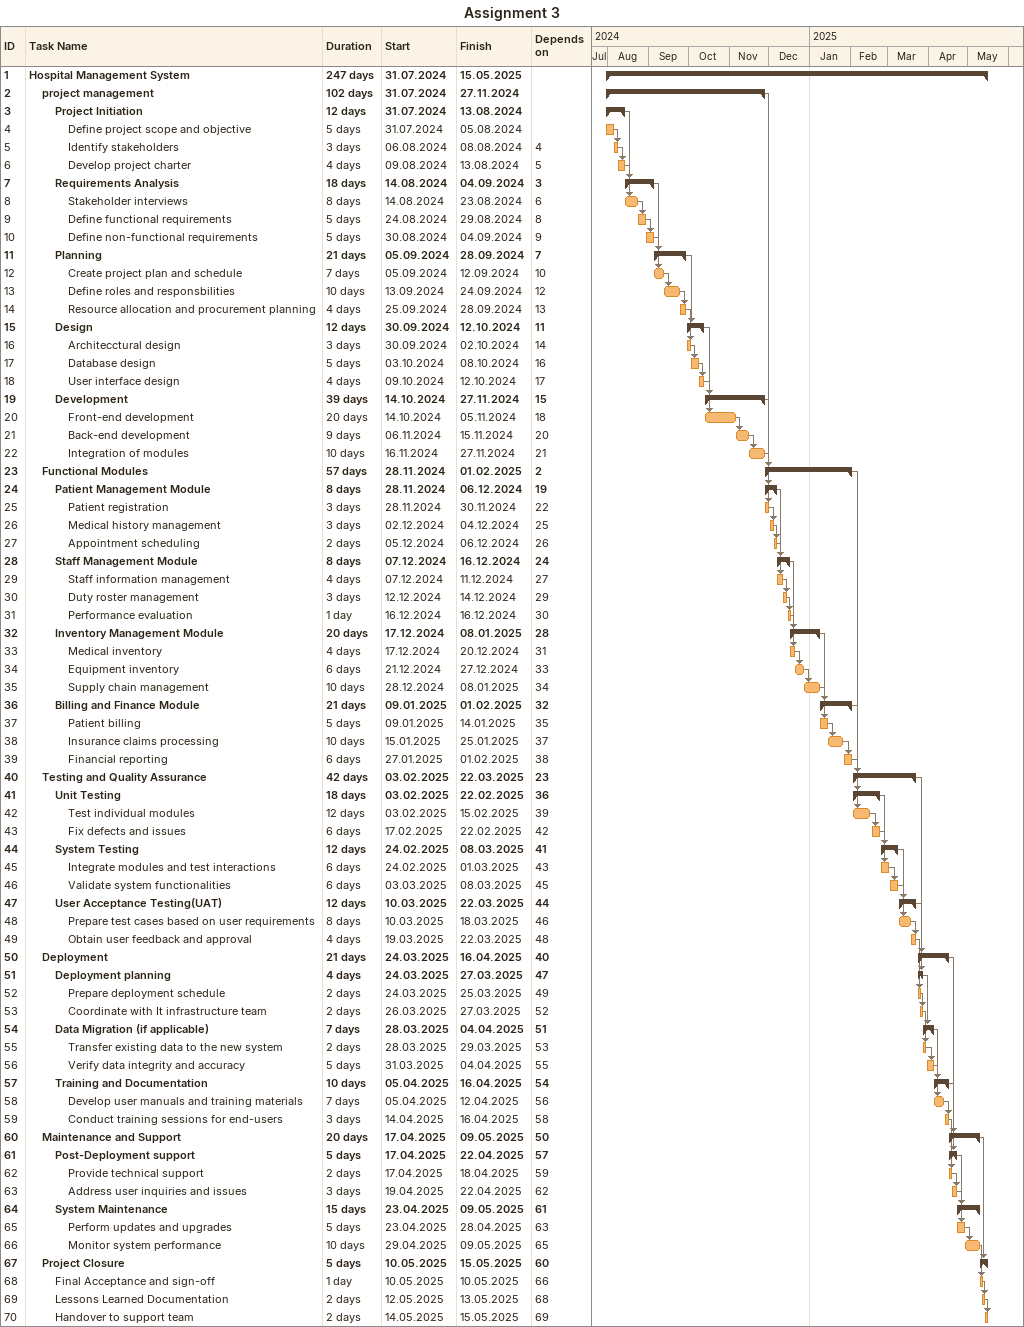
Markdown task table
Assignment 3

| ID | Level | Task | Duration | Start | Finish | Predecessors |
|---|---|---|---|---|---|---|
| 1 | 1 | **Hospital Management System** | 247d | 2024-07-31 | 2025-05-15 |  |
| 2 | 2 | **project management** | 102d | 2024-07-31 | 2024-11-27 |  |
| 3 | 3 | **Project Initiation** | 12d | 2024-07-31 | 2024-08-13 |  |
| 4 | 4 | Define project scope and objective | 5d | 2024-07-31 | 2024-08-05 |  |
| 5 | 4 | Identify stakeholders | 3d | 2024-08-06 | 2024-08-08 | 4 |
| 6 | 4 | Develop project charter | 4d | 2024-08-09 | 2024-08-13 | 5 |
| 7 | 3 | **Requirements Analysis** | 18d | 2024-08-14 | 2024-09-04 | 3 |
| 8 | 4 | Stakeholder interviews | 8d | 2024-08-14 | 2024-08-23 | 6 |
| 9 | 4 | Define functional requirements | 5d | 2024-08-24 | 2024-08-29 | 8 |
| 10 | 4 | Define non-functional requirements | 5d | 2024-08-30 | 2024-09-04 | 9 |
| 11 | 3 | **Planning** | 21d | 2024-09-05 | 2024-09-28 | 7 |
| 12 | 4 | Create project plan and schedule | 7d | 2024-09-05 | 2024-09-12 | 10 |
| 13 | 4 | Define roles and responsbilities | 10d | 2024-09-13 | 2024-09-24 | 12 |
| 14 | 4 | Resource allocation and procurement planning | 4d | 2024-09-25 | 2024-09-28 | 13 |
| 15 | 3 | **Design** | 12d | 2024-09-30 | 2024-10-12 | 11 |
| 16 | 4 | Architecctural design | 3d | 2024-09-30 | 2024-10-02 | 14 |
| 17 | 4 | Database design | 5d | 2024-10-03 | 2024-10-08 | 16 |
| 18 | 4 | User interface design | 4d | 2024-10-09 | 2024-10-12 | 17 |
| 19 | 3 | **Development** | 39d | 2024-10-14 | 2024-11-27 | 15 |
| 20 | 4 | Front-end development | 20d | 2024-10-14 | 2024-11-05 | 18 |
| 21 | 4 | Back-end development | 9d | 2024-11-06 | 2024-11-15 | 20 |
| 22 | 4 | Integration of modules | 10d | 2024-11-16 | 2024-11-27 | 21 |
| 23 | 2 | **Functional Modules** | 57d | 2024-11-28 | 2025-02-01 | 2 |
| 24 | 3 | **Patient Management Module** | 8d | 2024-11-28 | 2024-12-06 | 19 |
| 25 | 4 | Patient registration | 3d | 2024-11-28 | 2024-11-30 | 22 |
| 26 | 4 | Medical history management | 3d | 2024-12-02 | 2024-12-04 | 25 |
| 27 | 4 | Appointment scheduling | 2d | 2024-12-05 | 2024-12-06 | 26 |
| 28 | 3 | **Staff Management Module** | 8d | 2024-12-07 | 2024-12-16 | 24 |
| 29 | 4 | Staff information management | 4d | 2024-12-07 | 2024-12-11 | 27 |
| 30 | 4 | Duty roster management | 3d | 2024-12-12 | 2024-12-14 | 29 |
| 31 | 4 | Performance evaluation | 1d | 2024-12-16 | 2024-12-16 | 30 |
| 32 | 3 | **Inventory Management Module** | 20d | 2024-12-17 | 2025-01-08 | 28 |
| 33 | 4 | Medical inventory | 4d | 2024-12-17 | 2024-12-20 | 31 |
| 34 | 4 | Equipment inventory | 6d | 2024-12-21 | 2024-12-27 | 33 |
| 35 | 4 | Supply chain management | 10d | 2024-12-28 | 2025-01-08 | 34 |
| 36 | 3 | **Billing and Finance Module** | 21d | 2025-01-09 | 2025-02-01 | 32 |
| 37 | 4 | Patient billing | 5d | 2025-01-09 | 2025-01-14 | 35 |
| 38 | 4 | Insurance claims processing | 10d | 2025-01-15 | 2025-01-25 | 37 |
| 39 | 4 | Financial reporting | 6d | 2025-01-27 | 2025-02-01 | 38 |
| 40 | 2 | **Testing and Quality Assurance** | 42d | 2025-02-03 | 2025-03-22 | 23 |
| 41 | 3 | **Unit Testing** | 18d | 2025-02-03 | 2025-02-22 | 36 |
| 42 | 4 | Test individual modules | 12d | 2025-02-03 | 2025-02-15 | 39 |
| 43 | 4 | Fix defects and issues | 6d | 2025-02-17 | 2025-02-22 | 42 |
| 44 | 3 | **System Testing** | 12d | 2025-02-24 | 2025-03-08 | 41 |
| 45 | 4 | Integrate modules and test interactions | 6d | 2025-02-24 | 2025-03-01 | 43 |
| 46 | 4 | Validate system functionalities | 6d | 2025-03-03 | 2025-03-08 | 45 |
| 47 | 3 | **User Acceptance Testing(UAT)** | 12d | 2025-03-10 | 2025-03-22 | 44 |
| 48 | 4 | Prepare test cases based on user requirements | 8d | 2025-03-10 | 2025-03-18 | 46 |
| 49 | 4 | Obtain user feedback and approval | 4d | 2025-03-19 | 2025-03-22 | 48 |
| 50 | 2 | **Deployment** | 21d | 2025-03-24 | 2025-04-16 | 40 |
| 51 | 3 | **Deployment planning** | 4d | 2025-03-24 | 2025-03-27 | 47 |
| 52 | 4 | Prepare deployment schedule | 2d | 2025-03-24 | 2025-03-25 | 49 |
| 53 | 4 | Coordinate with It infrastructure team | 2d | 2025-03-26 | 2025-03-27 | 52 |
| 54 | 3 | **Data Migration (if applicable)** | 7d | 2025-03-28 | 2025-04-04 | 51 |
| 55 | 4 | Transfer existing data to the new system | 2d | 2025-03-28 | 2025-03-29 | 53 |
| 56 | 4 | Verify data integrity and accuracy | 5d | 2025-03-31 | 2025-04-04 | 55 |
| 57 | 3 | **Training and Documentation** | 10d | 2025-04-05 | 2025-04-16 | 54 |
| 58 | 4 | Develop user manuals and training materials | 7d | 2025-04-05 | 2025-04-12 | 56 |
| 59 | 4 | Conduct training sessions for end-users | 3d | 2025-04-14 | 2025-04-16 | 58 |
| 60 | 2 | **Maintenance and Support** | 20d | 2025-04-17 | 2025-05-09 | 50 |
| 61 | 3 | **Post-Deployment support** | 5d | 2025-04-17 | 2025-04-22 | 57 |
| 62 | 4 | Provide technical support | 2d | 2025-04-17 | 2025-04-18 | 59 |
| 63 | 4 | Address user inquiries and issues | 3d | 2025-04-19 | 2025-04-22 | 62 |
| 64 | 3 | **System Maintenance** | 15d | 2025-04-23 | 2025-05-09 | 61 |
| 65 | 4 | Perform updates and upgrades | 5d | 2025-04-23 | 2025-04-28 | 63 |
| 66 | 4 | Monitor system performance | 10d | 2025-04-29 | 2025-05-09 | 65 |
| 67 | 2 | **Project Closure** | 5d | 2025-05-10 | 2025-05-15 | 60 |
| 68 | 3 | Final Acceptance and sign-off | 1d | 2025-05-10 | 2025-05-10 | 66 |
| 69 | 3 | Lessons Learned Documentation | 2d | 2025-05-12 | 2025-05-13 | 68 |
| 70 | 3 | Handover to support team | 2d | 2025-05-14 | 2025-05-15 | 69 |
